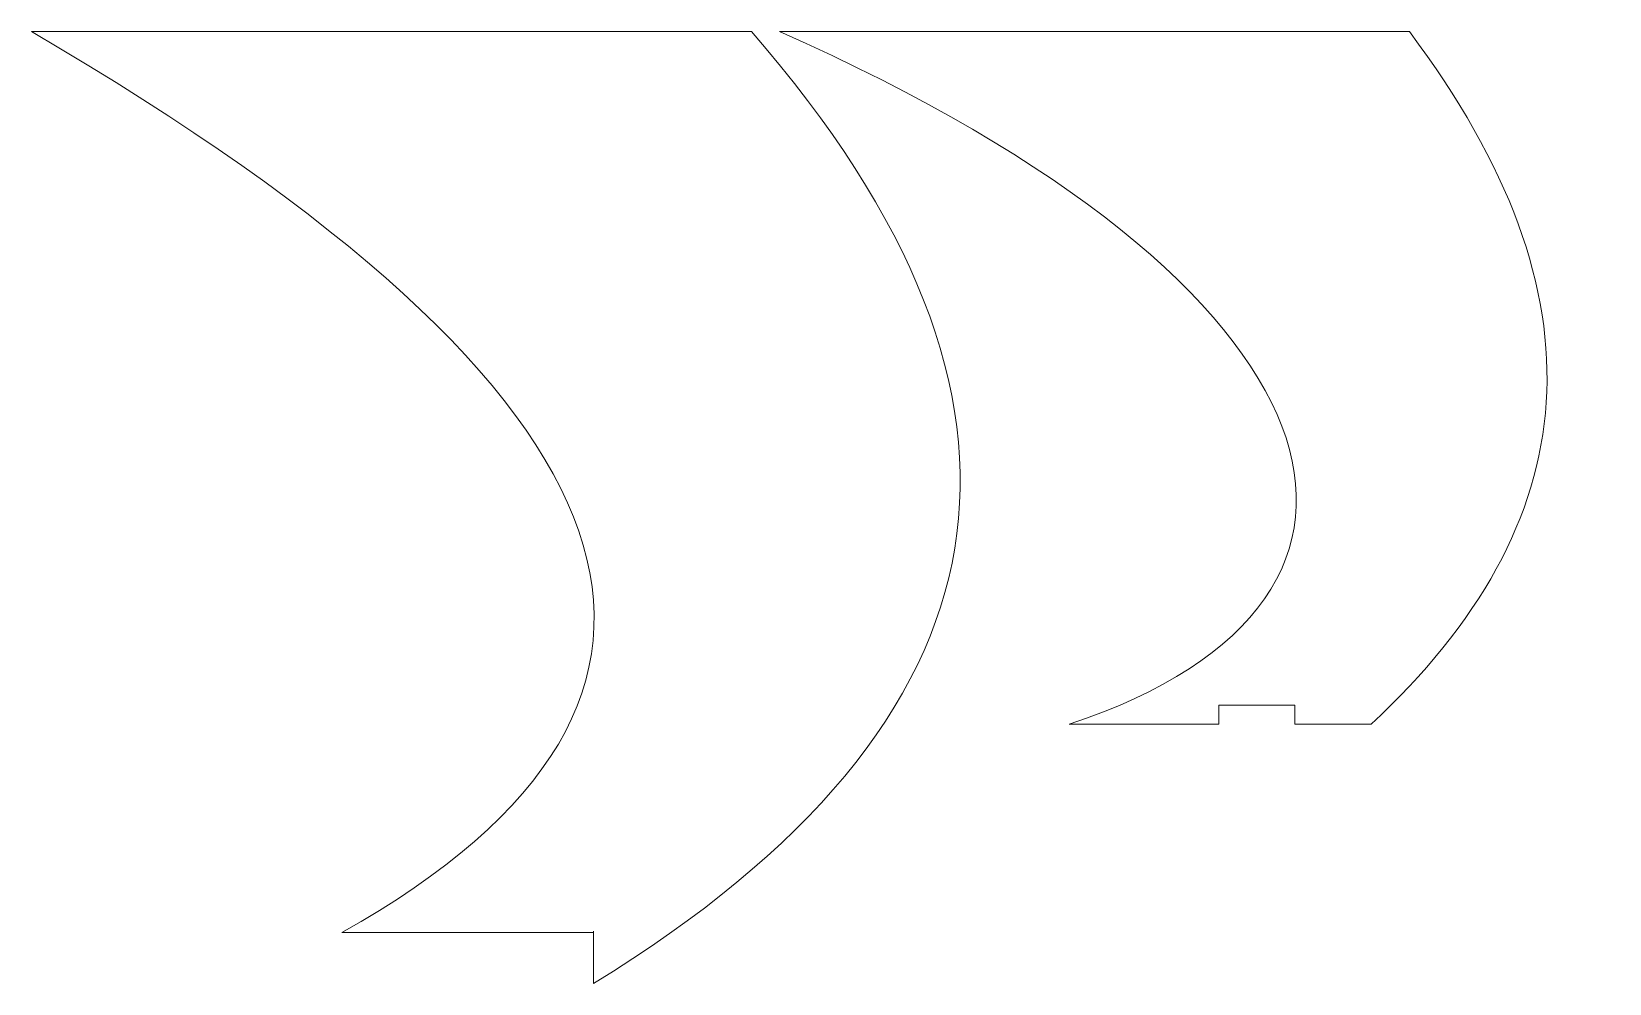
# Model space of a CAD drawing. Header units: inches. Extents: x -6.33 to -4.7, y 1.57 to 2.56.
import ezdxf

# ---------------------------------------------------------------- set-up
doc = ezdxf.new("R2010")
doc.units = ezdxf.units.IN
doc.header["$MEASUREMENT"] = 0
doc.layers.add('Layer 1', color=7, linetype='Continuous')

msp = doc.modelspace()

# ---------------------------------------------------------------- linework, layer by layer
at = {"layer": 'Layer 1', "color": 1, "lineweight": 9}
for points in [[(-5.5845, 2.5552), (-5.5845, 2.5552), (-6.3271, 2.5552), (-6.3271, 2.5552)], [(-6.007, 1.6257), (-5.5743, 1.8682), (-5.681, 2.1781), (-6.3271, 2.5552)], [(-4.9057, 2.5552), (-4.9057, 2.5552), (-5.5553, 2.5552), (-5.5553, 2.5552)], [(-4.9057, 2.5552), (-4.9057, 2.5552), (-5.5553, 2.5552), (-5.5553, 2.5552)], [(-4.9451, 1.8407), (-4.7224, 2.0476), (-4.6993, 2.2808), (-4.9057, 2.5552)], [(-4.9451, 1.8407), (-4.7224, 2.0476), (-4.6993, 2.2808), (-4.9057, 2.5552)], [(-5.0238, 1.8407), (-5.0238, 1.8407), (-5.0238, 1.8604), (-5.0238, 1.8604)], [(-5.0238, 1.8407), (-5.0238, 1.8407), (-5.0238, 1.8604), (-5.0238, 1.8604)], [(-4.9451, 1.8407), (-4.9451, 1.8407), (-5.0238, 1.8407), (-5.0238, 1.8407)], [(-4.9451, 1.8407), (-4.9451, 1.8407), (-5.0238, 1.8407), (-5.0238, 1.8407)], [(-5.7471, 1.6257), (-5.7471, 1.6257), (-6.007, 1.6257), (-6.007, 1.6257)]]:
    msp.add_open_spline(points, degree=3, dxfattribs=at)
for points, knots in [([(-5.7472, 1.6272), (-5.7472, 1.6272), (-5.7472, 1.5733), (-5.7472, 1.5733), (-5.7472, 1.5733), (-5.3047, 1.8445), (-5.2505, 2.1719), (-5.5845, 2.5552)], [0, 0, 0, 0, 0.333333, 0.333333, 0.333333, 0.333333, 1, 1, 1, 1]), ([(-5.0238, 1.8604), (-5.0238, 1.8604), (-5.1024, 1.8604), (-5.1024, 1.8604), (-5.1024, 1.8604), (-5.1024, 1.8604), (-5.1024, 1.8407), (-5.1024, 1.8407), (-5.1024, 1.8407), (-5.1024, 1.8407), (-5.2566, 1.8407), (-5.2566, 1.8407), (-5.2566, 1.8407), (-4.8657, 1.9702), (-4.9629, 2.2928), (-5.5553, 2.5552)], [0, 0, 0, 0, 0.2, 0.2, 0.2, 0.2, 0.4, 0.4, 0.4, 0.4, 0.6, 0.6, 0.6, 0.6, 1, 1, 1, 1]), ([(-5.0238, 1.8604), (-5.0238, 1.8604), (-5.1024, 1.8604), (-5.1024, 1.8604), (-5.1024, 1.8604), (-5.1024, 1.8604), (-5.1024, 1.8407), (-5.1024, 1.8407), (-5.1024, 1.8407), (-5.1024, 1.8407), (-5.2566, 1.8407), (-5.2566, 1.8407), (-5.2566, 1.8407), (-4.8657, 1.9702), (-4.9629, 2.2928), (-5.5553, 2.5552)], [0, 0, 0, 0, 0.2, 0.2, 0.2, 0.2, 0.4, 0.4, 0.4, 0.4, 0.6, 0.6, 0.6, 0.6, 1, 1, 1, 1])]:
    msp.add_open_spline(points, degree=3, knots=knots, dxfattribs=at)

doc.saveas('drawing.dxf')
